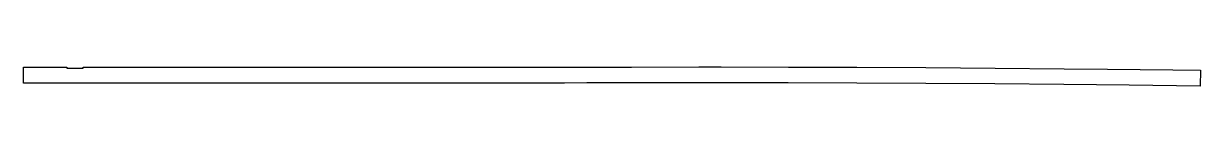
# Model space of a CAD drawing. Header units: millimetres. Extents: x 0 to 13382, y -109 to 109.
import ezdxf

# ---------------------------------------------------------------- set-up
doc = ezdxf.new("R2010")
doc.units = ezdxf.units.MM
doc.header["$LTSCALE"] = 10
doc.layers.add('MEMBERS', color=5, linetype='Continuous')

msp = doc.modelspace()

# ---------------------------------------------------------------- linework, layer by layer
at = {"layer": 'MEMBERS', "color": 3, "linetype": 'Continuous'}
for p, q in [((0, -74), (0, 106)), ((0, 106), (494, 106)), ((494, 106), (494, 96)), ((494, 96), (678, 96)), ((678, 96), (678, 106)), ((678, 106), (6149, 106)), ((6149, 106), (6914, 108)), ((6914, 108), (7677, 109)), ((7677, 109), (7932, 109)), ((7932, 109), (8696, 108)), ((8696, 108), (9474, 106)), ((9474, 106), (10260, 102)), ((10260, 102), (11046, 96)), ((11046, 96), (11832, 89)), ((11832, 89), (12326, 84)), ((12326, 84), (13068, 75)), ((13068, 75), (13382, 71)), ((13382, 71), (13379, -109)), ((6150, -74), (0, -74)), ((6404, -73), (6150, -74)), ((7168, -71), (6404, -73)), ((7932, -71), (7168, -71)), ((8695, -72), (7932, -71)), ((9473, -74), (8695, -72)), ((10259, -78), (9473, -74)), ((11044, -84), (10259, -78)), ((11830, -91), (11044, -84)), ((12572, -99), (11830, -91)), ((13379, -109), (12572, -99))]:
    msp.add_line(p, q, dxfattribs=at)

doc.saveas('drawing.dxf')
